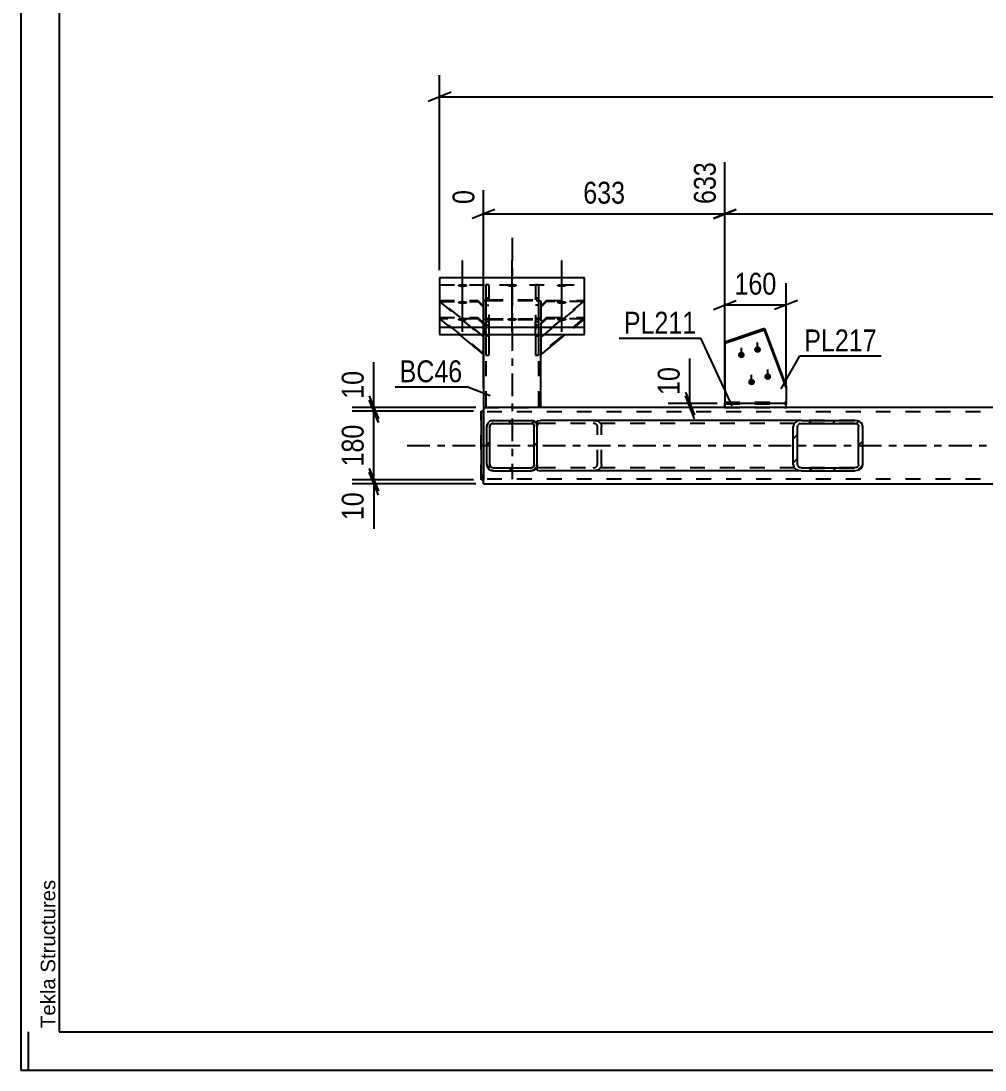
# Model space of a CAD drawing. Header units: millimetres. Extents: x 0 to 841, y 0 to 594.
# Drawn here: x 0 to 126.4, y 0 to 137.5 of the extents above; entities that cross this region are included whole.
import ezdxf

# ---------------------------------------------------------------- set-up
doc = ezdxf.new("R2010")
doc.units = ezdxf.units.MM
doc.linetypes.add('DXK_LINE_DOT2', pattern=[3.9198, 1.9599, -1.9599])
doc.linetypes.add('DXK_LINE_DOT3', pattern=[5.9187, 2.979, -0.9799, 0.9799, -0.9799])
doc.styles.add('Arial', font='ARIAL.TTF', dxfattribs={"height": 0.2})
doc.styles.add('Arial Narrow', font='ARIALN.TTF', dxfattribs={"height": 0.2})

# ---------------------------------------------------------------- blocks, each defined once
blk = doc.blocks.new('Unknown-318891736-1129')
at = {"color": 5, "linetype": 'Continuous'}
for p, q in [((0, 594), (0, 0)), ((5, 589), (5, 5)), ((1, 0), (1, 5)), ((5, 5), (836, 5)), ((0, 0), (841, 0))]:
    blk.add_line(p, q, dxfattribs=at)
at = {"color": 174, "linetype": 'Continuous', "style": 'Arial'}
blk.add_text('Tekla Structures', height=1.9102, rotation=90, dxfattribs=at).set_placement((4.5, 5.5))
blk = doc.blocks.new('Part-318891736-3611 - 3587')
at = {"color": 2, "linetype": 'Continuous'}
for p, q in [((97.46, 97.18), (92.28, 95.41)), ((97.46, 96.97), (92.28, 95.21)), ((97.46, 96.97), (97.46, 97.18)), ((97.46, 97.18), (100.3, 89.65)), ((100.3, 89.44), (97.46, 96.97)), ((92.28, 95.41), (92.28, 87.35)), ((100.3, 89.65), (100.3, 87.35))]:
    blk.add_line(p, q, dxfattribs=at)
at = {"color": 7, "linetype": 'DXK_LINE_DOT2'}
for p, q in [((92.28, 87.53), (100.3, 87.53)), ((92.28, 87.35), (92.28, 87.33)), ((92.28, 87.33), (92.28, 87.35)), ((92.28, 87.33), (100.3, 87.33)), ((100.3, 87.33), (100.3, 87.35)), ((100.3, 87.35), (100.3, 87.33))]:
    blk.add_line(p, q, dxfattribs=at)
blk = doc.blocks.new('Part-318891736-3667 - 3587')
at = {"color": 2, "linetype": 'Continuous'}
for p, q in [((60.64, 86.85), (60.64, 85.65)), ((227.69, 86.85), (60.64, 86.85)), ((60.64, 85.65), (60.64, 78.05)), ((60.64, 77.59), (60.64, 78.05)), ((60.64, 76.85), (60.64, 77.59)), ((60.64, 76.85), (227.69, 76.85))]:
    blk.add_line(p, q, dxfattribs=at)
at = {"color": 7, "linetype": 'DXK_LINE_DOT2'}
for p, q in [((60.64, 86.85), (60.64, 85.65)), ((227.69, 86.25), (60.64, 86.25)), ((60.64, 76.94), (60.64, 78.05)), ((60.64, 77.45), (60.64, 77.5)), ((227.69, 77.45), (60.64, 77.45))]:
    blk.add_line(p, q, dxfattribs=at)
at = {"color": 7, "linetype": 'DXK_LINE_DOT3'}
blk.add_line((50.64, 81.85), (227.69, 81.85), dxfattribs=at)
blk = doc.blocks.new('Part-318891736-3662 - 3587')
at = {"color": 7, "linetype": 'DXK_LINE_DOT3'}
blk.add_line((64.39, 109.06), (64.39, 77.45), dxfattribs=at)
at = {"color": 7, "linetype": 'DXK_LINE_DOT2'}
for p, q in [((60.69, 100.82), (60.64, 100.74)), ((60.64, 100.74), (60.64, 93.79)), ((60.82, 100.89), (60.69, 100.82)), ((61.01, 100.93), (60.82, 100.89)), ((60.94, 100.74), (60.97, 100.78)), ((60.94, 100.74), (60.94, 86.85)), ((60.97, 100.78), (61.03, 100.81)), ((61.24, 100.95), (61.01, 100.93)), ((61.03, 100.81), (61.13, 100.84)), ((61.13, 100.84), (61.24, 100.84)), ((61.24, 100.95), (67.54, 100.95)), ((61.24, 100.84), (67.54, 100.84)), ((67.77, 100.93), (67.54, 100.95)), ((67.54, 100.84), (67.66, 100.84)), ((67.66, 100.84), (67.75, 100.81)), ((67.75, 100.81), (67.82, 100.78)), ((67.97, 100.89), (67.77, 100.93)), ((67.82, 100.78), (67.84, 100.74)), ((67.84, 100.74), (67.84, 86.85)), ((68.1, 100.82), (67.97, 100.89)), ((68.14, 100.74), (68.1, 100.82)), ((68.14, 100.74), (68.14, 93.79)), ((60.64, 98.59), (60.69, 98.51)), ((60.69, 98.51), (60.82, 98.44)), ((60.82, 98.44), (61.01, 98.4)), ((60.97, 98.55), (60.94, 98.59)), ((61.03, 98.51), (60.97, 98.55)), ((61.01, 98.4), (61.24, 98.38)), ((61.13, 98.49), (61.03, 98.51)), ((61.24, 98.48), (61.13, 98.49)), ((61.24, 98.48), (67.54, 98.48)), ((61.24, 98.38), (67.54, 98.38)), ((67.66, 98.49), (67.54, 98.48)), ((67.54, 98.38), (67.77, 98.4)), ((67.75, 98.51), (67.66, 98.49)), ((67.82, 98.55), (67.75, 98.51)), ((67.77, 98.4), (67.97, 98.44)), ((67.84, 98.59), (67.82, 98.55)), ((67.97, 98.44), (68.1, 98.51)), ((68.1, 98.51), (68.14, 98.59)), ((60.64, 86.85), (68.14, 86.85))]:
    blk.add_line(p, q, dxfattribs=at)
at = {"color": 2, "linetype": 'Continuous'}
for p, q in [((60.64, 93.79), (60.64, 86.85)), ((68.14, 86.85), (68.14, 93.79))]:
    blk.add_line(p, q, dxfattribs=at)
blk = doc.blocks.new('Bolt-318891736-3604 - 3587')
at = {"linetype": 'Continuous'}
for points in [[(94.45, 94.14), (94.54, 94.14), (94.63, 94.11), (94.71, 94.06), (94.78, 94.01), (94.83, 93.93), (94.87, 93.85), (94.89, 93.77), (94.89, 93.68), (94.87, 93.59), (94.83, 93.51), (94.78, 93.44), (94.71, 93.38), (94.63, 93.34), (94.54, 93.31), (94.45, 93.3), (94.35, 93.31), (94.26, 93.34), (94.18, 93.38), (94.11, 93.44), (94.06, 93.51), (94.02, 93.59), (94, 93.68), (94, 93.77), (94.02, 93.85), (94.06, 93.93), (94.11, 94.01), (94.18, 94.06), (94.26, 94.11), (94.35, 94.14)], [(96.57, 94.85), (96.66, 94.84), (96.75, 94.82), (96.83, 94.77), (96.9, 94.71), (96.96, 94.64), (96.99, 94.56), (97.01, 94.47), (97.01, 94.38), (96.99, 94.3), (96.96, 94.22), (96.9, 94.15), (96.83, 94.09), (96.75, 94.04), (96.66, 94.02), (96.57, 94.01), (96.47, 94.02), (96.38, 94.04), (96.3, 94.09), (96.23, 94.15), (96.18, 94.22), (96.14, 94.3), (96.12, 94.38), (96.12, 94.47), (96.14, 94.56), (96.18, 94.64), (96.23, 94.71), (96.3, 94.77), (96.38, 94.82), (96.47, 94.84)], [(97.9, 91.31), (98, 91.3), (98.09, 91.27), (98.17, 91.23), (98.24, 91.17), (98.29, 91.1), (98.33, 91.02), (98.35, 90.93), (98.35, 90.84), (98.33, 90.76), (98.29, 90.68), (98.24, 90.6), (98.17, 90.54), (98.09, 90.5), (98, 90.47), (97.9, 90.46), (97.81, 90.47), (97.72, 90.5), (97.64, 90.54), (97.57, 90.6), (97.51, 90.68), (97.48, 90.76), (97.46, 90.84), (97.46, 90.93), (97.48, 91.02), (97.51, 91.1), (97.57, 91.17), (97.64, 91.23), (97.72, 91.27), (97.81, 91.3)], [(95.78, 90.6), (95.88, 90.59), (95.97, 90.57), (96.05, 90.52), (96.12, 90.46), (96.17, 90.39), (96.21, 90.31), (96.23, 90.22), (96.23, 90.14), (96.21, 90.05), (96.17, 89.97), (96.12, 89.9), (96.05, 89.84), (95.97, 89.79), (95.88, 89.77), (95.78, 89.76), (95.69, 89.77), (95.6, 89.79), (95.52, 89.84), (95.45, 89.9), (95.39, 89.97), (95.35, 90.05), (95.34, 90.14), (95.34, 90.22), (95.35, 90.31), (95.39, 90.39), (95.45, 90.46), (95.52, 90.52), (95.6, 90.57), (95.69, 90.59)]]:
    blk.add_hatch(color=1, dxfattribs=at).paths.add_polyline_path(points)
at = {"color": 1, "linetype": 'Continuous'}
for p, q in [((96.57, 94.09), (96.57, 95.37)), ((94.45, 93.38), (94.45, 94.66)), ((95.78, 89.84), (95.78, 91.12)), ((97.9, 90.54), (97.9, 91.83))]:
    blk.add_line(p, q, dxfattribs=at)
blk = doc.blocks.new('Bolt-318891736-3605 - 3587')
at = {"linetype": 'Continuous'}
for points in [[(57.89, 102.6), (57.76, 102.61), (57.63, 102.62), (57.51, 102.65), (57.41, 102.68), (57.33, 102.72), (57.27, 102.76), (57.25, 102.8), (57.25, 102.85), (57.27, 102.89), (57.33, 102.94), (57.41, 102.98), (57.51, 103.01), (57.63, 103.03), (57.76, 103.04), (57.89, 103.05), (58.03, 103.04), (58.16, 103.03), (58.27, 103.01), (58.38, 102.98), (58.46, 102.94), (58.51, 102.89), (58.54, 102.85), (58.54, 102.8), (58.51, 102.76), (58.46, 102.72), (58.38, 102.68), (58.27, 102.65), (58.16, 102.62), (58.03, 102.61)], [(64.39, 102.6), (64.26, 102.61), (64.13, 102.62), (64.01, 102.65), (63.91, 102.68), (63.83, 102.72), (63.77, 102.76), (63.75, 102.8), (63.75, 102.85), (63.77, 102.89), (63.83, 102.94), (63.91, 102.98), (64.01, 103.01), (64.13, 103.03), (64.26, 103.04), (64.39, 103.05), (64.53, 103.04), (64.66, 103.03), (64.77, 103.01), (64.88, 102.98), (64.96, 102.94), (65.01, 102.89), (65.04, 102.85), (65.04, 102.8), (65.01, 102.76), (64.96, 102.72), (64.88, 102.68), (64.77, 102.65), (64.66, 102.62), (64.53, 102.61)], [(70.89, 102.6), (70.76, 102.61), (70.63, 102.62), (70.51, 102.65), (70.41, 102.68), (70.33, 102.72), (70.27, 102.76), (70.25, 102.8), (70.25, 102.85), (70.27, 102.89), (70.33, 102.94), (70.41, 102.98), (70.51, 103.01), (70.63, 103.03), (70.76, 103.04), (70.89, 103.05), (71.03, 103.04), (71.16, 103.03), (71.27, 103.01), (71.38, 102.98), (71.46, 102.94), (71.51, 102.89), (71.54, 102.85), (71.54, 102.8), (71.51, 102.76), (71.46, 102.72), (71.38, 102.68), (71.27, 102.65), (71.16, 102.62), (71.03, 102.61)], [(57.89, 100.38), (57.76, 100.39), (57.63, 100.4), (57.51, 100.42), (57.41, 100.45), (57.33, 100.49), (57.27, 100.53), (57.25, 100.58), (57.25, 100.63), (57.27, 100.67), (57.33, 100.71), (57.41, 100.75), (57.51, 100.78), (57.63, 100.81), (57.76, 100.82), (57.89, 100.83), (58.03, 100.82), (58.16, 100.81), (58.27, 100.78), (58.38, 100.75), (58.46, 100.71), (58.51, 100.67), (58.54, 100.63), (58.54, 100.58), (58.51, 100.53), (58.46, 100.49), (58.38, 100.45), (58.27, 100.42), (58.16, 100.4), (58.03, 100.39)], [(70.89, 100.38), (70.76, 100.39), (70.63, 100.4), (70.51, 100.42), (70.41, 100.45), (70.33, 100.49), (70.27, 100.53), (70.25, 100.58), (70.25, 100.63), (70.27, 100.67), (70.33, 100.71), (70.41, 100.75), (70.51, 100.78), (70.63, 100.81), (70.76, 100.82), (70.89, 100.83), (71.03, 100.82), (71.16, 100.81), (71.27, 100.78), (71.38, 100.75), (71.46, 100.71), (71.51, 100.67), (71.54, 100.63), (71.54, 100.58), (71.51, 100.53), (71.46, 100.49), (71.38, 100.45), (71.27, 100.42), (71.16, 100.4), (71.03, 100.39)], [(57.89, 98.16), (57.76, 98.16), (57.63, 98.18), (57.51, 98.2), (57.41, 98.23), (57.33, 98.27), (57.27, 98.31), (57.25, 98.36), (57.25, 98.4), (57.27, 98.45), (57.33, 98.49), (57.41, 98.53), (57.51, 98.56), (57.63, 98.58), (57.76, 98.6), (57.89, 98.6), (58.03, 98.6), (58.16, 98.58), (58.27, 98.56), (58.38, 98.53), (58.46, 98.49), (58.51, 98.45), (58.54, 98.4), (58.54, 98.36), (58.51, 98.31), (58.46, 98.27), (58.38, 98.23), (58.27, 98.2), (58.16, 98.18), (58.03, 98.16)], [(64.39, 98.16), (64.26, 98.16), (64.13, 98.18), (64.01, 98.2), (63.91, 98.23), (63.83, 98.27), (63.77, 98.31), (63.75, 98.36), (63.75, 98.4), (63.77, 98.45), (63.83, 98.49), (63.91, 98.53), (64.01, 98.56), (64.13, 98.58), (64.26, 98.6), (64.39, 98.6), (64.53, 98.6), (64.66, 98.58), (64.77, 98.56), (64.88, 98.53), (64.96, 98.49), (65.01, 98.45), (65.04, 98.4), (65.04, 98.36), (65.01, 98.31), (64.96, 98.27), (64.88, 98.23), (64.77, 98.2), (64.66, 98.18), (64.53, 98.16)], [(70.89, 98.16), (70.76, 98.16), (70.63, 98.18), (70.51, 98.2), (70.41, 98.23), (70.33, 98.27), (70.27, 98.31), (70.25, 98.36), (70.25, 98.4), (70.27, 98.45), (70.33, 98.49), (70.41, 98.53), (70.51, 98.56), (70.63, 98.58), (70.76, 98.6), (70.89, 98.6), (71.03, 98.6), (71.16, 98.58), (71.27, 98.56), (71.38, 98.53), (71.46, 98.49), (71.51, 98.45), (71.54, 98.4), (71.54, 98.36), (71.51, 98.31), (71.46, 98.27), (71.38, 98.23), (71.27, 98.2), (71.16, 98.18), (71.03, 98.16)]]:
    blk.add_hatch(color=1, dxfattribs=at).paths.add_polyline_path(points)
at = {"color": 1, "linetype": 'Continuous'}
for p, q in [((57.89, 101.18), (57.89, 106.12)), ((64.39, 101.18), (64.39, 106.12)), ((70.89, 101.18), (70.89, 106.12)), ((57.89, 98.96), (57.89, 103.89)), ((70.89, 98.96), (70.89, 103.89)), ((57.89, 96.74), (57.89, 101.67)), ((64.39, 96.74), (64.39, 101.67)), ((70.89, 96.74), (70.89, 101.67))]:
    blk.add_line(p, q, dxfattribs=at)
blk = doc.blocks.new('Part-318891736-3614 - 3587')
at = {"color": 2, "linetype": 'Continuous'}
for p, q in [((60.34, 86.35), (60.64, 86.35)), ((60.34, 86.35), (60.34, 77.35)), ((60.64, 77.35), (60.34, 77.35))]:
    blk.add_line(p, q, dxfattribs=at)
at = {"color": 7, "linetype": 'DXK_LINE_DOT2'}
for p, q in [((60.34, 77.35), (60.34, 86.35)), ((60.64, 86.35), (60.64, 77.35))]:
    blk.add_line(p, q, dxfattribs=at)
blk = doc.blocks.new('Part-318891736-3619 - 3587')
at = {"color": 2, "linetype": 'Continuous'}
for p, q in [((92.28, 86.85), (92.28, 87.35)), ((100.3, 87.35), (92.28, 87.35)), ((100.3, 86.85), (100.3, 87.35))]:
    blk.add_line(p, q, dxfattribs=at)
at = {"color": 7, "linetype": 'DXK_LINE_DOT2'}
for p, q in [((92.28, 87.35), (92.28, 86.85)), ((92.28, 86.85), (100.3, 86.85)), ((100.3, 86.85), (100.3, 87.35))]:
    blk.add_line(p, q, dxfattribs=at)
blk = doc.blocks.new('Part-318891736-3622 - 3587')
at = {"color": 2, "linetype": 'Continuous'}
for p, q in [((73.89, 103.85), (54.89, 103.85)), ((54.89, 103.85), (54.89, 96.41)), ((73.89, 96.41), (73.89, 103.85)), ((54.89, 97.35), (73.89, 97.35)), ((54.89, 96.41), (73.89, 96.41))]:
    blk.add_line(p, q, dxfattribs=at)
at = {"color": 7, "linetype": 'DXK_LINE_DOT2'}
blk.add_line((54.89, 102.91), (73.89, 102.91), dxfattribs=at)
blk = doc.blocks.new('Part-318891736-3707 - 3587')
at = {"color": 7, "linetype": 'DXK_LINE_DOT2'}
for p, q in [((60.64, 96.15), (54.89, 100.84)), ((54.89, 100.84), (59.89, 100.84)), ((54.89, 100.84), (54.89, 100.71)), ((54.89, 100.71), (60.64, 96.01)), ((54.89, 100.71), (59.89, 100.71)), ((59.89, 100.84), (60.64, 100.14)), ((59.89, 100.84), (59.89, 100.71)), ((59.89, 100.71), (60.64, 100)), ((60.64, 100.14), (60.64, 96.01))]:
    blk.add_line(p, q, dxfattribs=at)
blk = doc.blocks.new('Part-318891736-3677 - 3587')
at = {"linetype": 'Continuous'}
h = blk.add_hatch(dxfattribs=at)
h.set_pattern_fill('', scale=0.7, style=0, pattern_type=0)
h.set_pattern_definition([(45, (109.695, 78.6117), (-1.57154, 1.57154), [])])
h.paths.add_polyline_path([(109.27, 78.55), (109.69, 78.61), (110.05, 78.79), (110.29, 79.04), (110.38, 79.35), (110.38, 84.35), (110.29, 84.66), (110.05, 84.92), (109.69, 85.09), (109.27, 85.15), (102.35, 85.15), (101.93, 85.09), (101.57, 84.92), (101.33, 84.66), (101.25, 84.35), (101.25, 79.35), (101.33, 79.04), (101.57, 78.79), (101.93, 78.61), (102.35, 78.55)])
h.paths.add_polyline_path([(102.14, 78.98), (101.96, 79.07), (101.84, 79.2), (101.8, 79.35), (101.8, 84.35), (101.84, 84.5), (101.96, 84.63), (102.14, 84.72), (102.35, 84.75), (109.27, 84.75), (109.48, 84.72), (109.66, 84.63), (109.78, 84.5), (109.82, 84.35), (109.82, 79.35), (109.78, 79.2), (109.66, 79.07), (109.48, 78.98), (109.27, 78.95), (102.35, 78.95)])
at = {"color": 2, "linetype": 'Continuous'}
for p, q in [((67.68, 85.09), (68.1, 85.15)), ((67.69, 84.61), (67.68, 85.09)), ((67.69, 84.92), (67.68, 85.09)), ((67.69, 84.92), (67.69, 84.35)), ((102.35, 85.15), (68.1, 85.15)), ((101.33, 84.66), (101.25, 84.35)), ((101.25, 79.35), (101.25, 84.35)), ((101.8, 84.35), (101.84, 84.5)), ((101.8, 79.35), (101.8, 84.35)), ((102.35, 85.15), (101.93, 85.09)), ((102.14, 84.72), (102.35, 84.75)), ((102.35, 85.15), (109.27, 85.15)), ((102.35, 84.75), (109.27, 84.75)), ((109.69, 85.09), (109.27, 85.15)), ((109.27, 84.75), (109.48, 84.72)), ((109.78, 84.5), (109.82, 84.35)), ((109.82, 79.35), (109.82, 84.35)), ((110.38, 84.35), (110.29, 84.66)), ((110.38, 79.35), (110.38, 84.35)), ((67.68, 78.61), (67.69, 79.09)), ((67.68, 78.61), (67.69, 78.79)), ((67.68, 78.61), (68.1, 78.55)), ((67.69, 79.04), (67.69, 79.35)), ((67.69, 78.79), (67.69, 79.04)), ((102.35, 78.55), (68.1, 78.55)), ((101.25, 79.35), (101.33, 79.04)), ((101.84, 79.2), (101.8, 79.35)), ((101.93, 78.61), (102.35, 78.55)), ((102.35, 78.95), (102.14, 78.98)), ((102.35, 78.95), (109.27, 78.95)), ((102.35, 78.55), (109.27, 78.55)), ((109.48, 78.98), (109.27, 78.95)), ((109.27, 78.55), (109.69, 78.61)), ((109.82, 79.35), (109.78, 79.2)), ((110.29, 79.04), (110.38, 79.35))]:
    blk.add_line(p, q, dxfattribs=at)
at = {"color": 7, "linetype": 'DXK_LINE_DOT2'}
for p, q in [((67.71, 84.63), (67.69, 84.61)), ((67.69, 79.35), (67.69, 84.35)), ((67.89, 84.72), (67.71, 84.63)), ((68.1, 84.75), (67.89, 84.72)), ((109.27, 84.75), (68.1, 84.75)), ((75.02, 85.15), (75.45, 85.09)), ((75.23, 84.72), (75.02, 84.75)), ((75.58, 84.35), (75.53, 84.5)), ((75.58, 79.35), (75.58, 84.35)), ((76.05, 84.66), (76.13, 84.35)), ((76.13, 79.35), (76.13, 84.35)), ((109.27, 85.15), (102.35, 85.15)), ((67.69, 79.09), (67.71, 79.07)), ((67.71, 79.07), (67.89, 78.98)), ((67.89, 78.98), (68.1, 78.95)), ((109.27, 78.95), (68.1, 78.95)), ((75.02, 78.95), (75.23, 78.98)), ((75.45, 78.61), (75.02, 78.55)), ((75.53, 79.2), (75.58, 79.35)), ((76.13, 79.35), (76.05, 79.04)), ((109.27, 78.55), (102.35, 78.55))]:
    blk.add_line(p, q, dxfattribs=at)
for centre, radius, start, end in [((75.11, 84.23), 0.505, 32.6712, 75.6111), ((75.2, 84.11), 1.01, 32.6712, 75.6111), ((75.11, 79.47), 0.505, 284.3889, 327.3288), ((75.2, 79.59), 1.01, 284.3889, 327.3288)]:
    blk.add_arc(centre, radius, start, end, dxfattribs=at)
at = {"color": 2, "linetype": 'Continuous'}
for centre, radius, start, end in [((102.18, 84.11), 1.01, 104.3889, 147.3288), ((102.27, 84.23), 0.505, 104.3889, 147.3288), ((109.36, 84.23), 0.505, 32.6712, 75.6111), ((109.44, 84.11), 1.01, 32.6712, 75.6111), ((102.18, 79.59), 1.01, 212.6712, 255.6111), ((102.27, 79.47), 0.505, 212.6712, 255.6111), ((109.36, 79.47), 0.505, 284.3889, 327.3288), ((109.44, 79.59), 1.01, 284.3889, 327.3288)]:
    blk.add_arc(centre, radius, start, end, dxfattribs=at)
blk = doc.blocks.new('Part-318891736-3680 - 3587')
at = {"linetype": 'Continuous'}
h = blk.add_hatch(dxfattribs=at)
h.set_pattern_fill('', scale=0.7, style=0, pattern_type=0)
h.set_pattern_definition([(45, (67.199, 78.6117), (-1.57154, 1.57154), [])])
h.paths.add_polyline_path([(66.89, 78.55), (67.2, 78.61), (67.46, 78.79), (67.63, 79.04), (67.69, 79.35), (67.69, 84.35), (67.63, 84.66), (67.46, 84.92), (67.2, 85.09), (66.89, 85.15), (61.89, 85.15), (61.59, 85.09), (61.33, 84.92), (61.15, 84.66), (61.09, 84.35), (61.09, 79.35), (61.15, 79.04), (61.33, 78.79), (61.59, 78.61), (61.89, 78.55)])
h.paths.add_polyline_path([(61.74, 78.98), (61.61, 79.07), (61.52, 79.2), (61.49, 79.35), (61.49, 84.35), (61.52, 84.5), (61.61, 84.63), (61.74, 84.72), (61.89, 84.75), (66.89, 84.75), (67.05, 84.72), (67.18, 84.63), (67.26, 84.5), (67.29, 84.35), (67.29, 79.35), (67.26, 79.2), (67.18, 79.07), (67.05, 78.98), (66.89, 78.95), (61.89, 78.95)])
at = {"color": 7, "linetype": 'DXK_LINE_DOT2'}
for p, q in [((61.09, 84.35), (61.15, 84.66)), ((61.09, 79.35), (61.09, 84.35)), ((61.52, 84.5), (61.49, 84.35)), ((61.49, 79.35), (61.49, 84.35)), ((61.59, 85.09), (61.89, 85.15)), ((61.89, 84.75), (61.74, 84.72)), ((61.89, 85.15), (66.89, 85.15)), ((61.89, 84.75), (66.89, 84.75)), ((66.89, 85.15), (67.2, 85.09)), ((67.05, 84.72), (66.89, 84.75)), ((67.29, 84.35), (67.26, 84.5)), ((67.29, 79.35), (67.29, 84.35)), ((67.63, 84.66), (67.69, 84.35)), ((67.69, 79.35), (67.69, 84.35)), ((61.15, 79.04), (61.09, 79.35)), ((61.49, 79.35), (61.52, 79.2)), ((61.89, 78.55), (61.59, 78.61)), ((61.74, 78.98), (61.89, 78.95)), ((61.89, 78.95), (66.89, 78.95)), ((61.89, 78.55), (66.89, 78.55)), ((66.89, 78.95), (67.05, 78.98)), ((67.2, 78.61), (66.89, 78.55)), ((67.26, 79.2), (67.29, 79.35)), ((67.69, 79.35), (67.63, 79.04))]:
    blk.add_line(p, q, dxfattribs=at)
at = {"color": 2, "linetype": 'Continuous'}
for p, q in [((61.15, 84.66), (61.09, 84.35)), ((61.09, 79.35), (61.09, 84.35)), ((61.49, 84.35), (61.52, 84.5)), ((61.49, 79.35), (61.49, 84.35)), ((61.89, 85.15), (61.59, 85.09)), ((61.74, 84.72), (61.89, 84.75)), ((61.89, 85.15), (66.89, 85.15)), ((61.89, 84.75), (66.89, 84.75)), ((67.2, 85.09), (66.89, 85.15)), ((66.89, 84.75), (67.05, 84.72)), ((67.26, 84.5), (67.29, 84.35)), ((67.29, 79.35), (67.29, 84.35)), ((67.69, 84.35), (67.63, 84.66)), ((67.69, 79.35), (67.69, 84.35)), ((61.09, 79.35), (61.15, 79.04)), ((61.52, 79.2), (61.49, 79.35)), ((61.59, 78.61), (61.89, 78.55)), ((61.89, 78.95), (61.74, 78.98)), ((61.89, 78.95), (66.89, 78.95)), ((61.89, 78.55), (66.89, 78.55)), ((67.05, 78.98), (66.89, 78.95)), ((66.89, 78.55), (67.2, 78.61)), ((67.29, 79.35), (67.26, 79.2)), ((67.63, 79.04), (67.69, 79.35))]:
    blk.add_line(p, q, dxfattribs=at)
at = {"color": 7, "linetype": 'DXK_LINE_DOT2'}
for centre, radius, start, end in [((61.89, 84.35), 0.8, 112.5, 157.5), ((61.89, 84.35), 0.4, 112.5, 157.5), ((66.89, 84.35), 0.4, 22.5, 67.5), ((66.89, 84.35), 0.8, 22.5, 67.5), ((61.89, 79.35), 0.8, 202.5, 247.5), ((61.89, 79.35), 0.4, 202.5, 247.5), ((66.89, 79.35), 0.4, 292.5, 337.5), ((66.89, 79.35), 0.8, 292.5, 337.5)]:
    blk.add_arc(centre, radius, start, end, dxfattribs=at)
at = {"color": 2, "linetype": 'Continuous'}
for centre, radius, start, end in [((61.89, 84.35), 0.8, 112.5, 157.5), ((61.89, 84.35), 0.4, 112.5, 157.5), ((66.89, 84.35), 0.4, 22.5, 67.5), ((66.89, 84.35), 0.8, 22.5, 67.5), ((61.89, 79.35), 0.8, 202.5, 247.5), ((61.89, 79.35), 0.4, 202.5, 247.5), ((66.89, 79.35), 0.4, 292.5, 337.5), ((66.89, 79.35), 0.8, 292.5, 337.5)]:
    blk.add_arc(centre, radius, start, end, dxfattribs=at)
blk = doc.blocks.new('Part-318891736-3685 - 3587')
at = {"color": 7, "linetype": 'DXK_LINE_DOT2'}
for p, q in [((68.89, 98.62), (68.14, 97.92)), ((73.89, 98.62), (68.14, 93.92)), ((68.14, 97.78), (68.89, 98.48)), ((68.14, 97.92), (68.14, 96.41)), ((68.89, 98.48), (68.89, 98.62)), ((68.89, 98.62), (73.89, 98.62)), ((73.89, 98.48), (68.89, 98.48)), ((73.89, 98.48), (71.36, 96.41)), ((73.89, 98.48), (73.89, 98.62))]:
    blk.add_line(p, q, dxfattribs=at)
at = {"color": 2, "linetype": 'Continuous'}
for p in [(68.14, 96.41), (71.36, 96.41)]:
    blk.add_line(p, (68.14, 93.79), dxfattribs=at)
blk = doc.blocks.new('Part-318891736-3696 - 3587')
at = {"color": 7, "linetype": 'DXK_LINE_DOT2'}
for p, q in [((67.44, 102.91), (67.44, 96.25)), ((67.84, 102.91), (67.44, 102.91)), ((67.84, 102.91), (67.84, 96.25)), ((67.44, 101.2), (67.84, 101.2)), ((67.84, 100.24), (67.44, 100.24)), ((67.44, 96.25), (67.84, 96.25))]:
    blk.add_line(p, q, dxfattribs=at)
blk = doc.blocks.new('Part-318891736-3699 - 3587')
at = {"color": 7, "linetype": 'DXK_LINE_DOT2'}
for p, q in [((60.94, 102.91), (60.94, 96.25)), ((61.34, 102.91), (60.94, 102.91)), ((61.34, 102.91), (61.34, 96.25)), ((60.94, 101.2), (61.34, 101.2)), ((60.94, 100.24), (61.34, 100.24)), ((60.94, 96.25), (61.34, 96.25))]:
    blk.add_line(p, q, dxfattribs=at)
blk = doc.blocks.new('Part-318891736-3702 - 3587')
at = {"color": 7, "linetype": 'DXK_LINE_DOT2'}
for p, q in [((67.44, 96.41), (67.44, 98.12)), ((67.44, 98.12), (67.84, 98.12)), ((67.44, 97.68), (67.84, 97.68)), ((67.84, 98.12), (67.84, 96.41))]:
    blk.add_line(p, q, dxfattribs=at)
at = {"color": 2, "linetype": 'Continuous'}
for p, q in [((67.44, 96.41), (67.84, 96.41)), ((67.44, 96.41), (67.44, 93.68)), ((67.84, 96.41), (67.84, 93.68)), ((67.44, 93.68), (67.84, 93.68))]:
    blk.add_line(p, q, dxfattribs=at)
blk = doc.blocks.new('Part-318891736-3705 - 3587')
at = {"color": 7, "linetype": 'DXK_LINE_DOT2'}
for p, q in [((60.94, 96.41), (60.94, 98.12)), ((60.94, 98.12), (61.34, 98.12)), ((60.94, 97.68), (61.34, 97.68)), ((61.34, 98.12), (61.34, 96.41))]:
    blk.add_line(p, q, dxfattribs=at)
at = {"color": 2, "linetype": 'Continuous'}
for p, q in [((60.94, 96.41), (61.34, 96.41)), ((60.94, 96.41), (60.94, 93.68)), ((61.34, 96.41), (61.34, 93.68)), ((60.94, 93.68), (61.34, 93.68))]:
    blk.add_line(p, q, dxfattribs=at)
blk = doc.blocks.new('Part-318891736-3706 - 3587')
at = {"color": 7, "linetype": 'DXK_LINE_DOT2'}
for p, q in [((60.64, 93.92), (54.89, 98.62)), ((54.89, 98.62), (59.89, 98.62)), ((54.89, 98.62), (54.89, 98.48)), ((54.89, 98.48), (57.43, 96.41)), ((59.89, 98.48), (54.89, 98.48)), ((59.89, 98.62), (60.64, 97.92)), ((59.89, 98.62), (59.89, 98.48)), ((59.89, 98.48), (60.64, 97.78)), ((60.64, 97.92), (60.64, 96.41))]:
    blk.add_line(p, q, dxfattribs=at)
at = {"color": 2, "linetype": 'Continuous'}
for p in [(57.43, 96.41), (60.64, 96.41)]:
    blk.add_line(p, (60.64, 93.79), dxfattribs=at)
blk = doc.blocks.new('Part-318891736-3708 - 3587')
at = {"color": 7, "linetype": 'DXK_LINE_DOT2'}
for p, q in [((68.89, 100.84), (68.14, 100.14)), ((73.89, 100.84), (68.14, 96.15)), ((68.14, 100), (68.89, 100.71)), ((68.14, 96.01), (73.89, 100.71)), ((68.89, 100.71), (68.89, 100.84)), ((68.89, 100.84), (73.89, 100.84)), ((73.89, 100.71), (68.89, 100.71)), ((73.89, 100.71), (73.89, 100.84)), ((68.14, 100.14), (68.14, 96.01))]:
    blk.add_line(p, q, dxfattribs=at)
blk = doc.blocks.new('StraightDimension-318891736-9650 - 3587')
at = {"color": 7, "linetype": 'Continuous'}
for p, q in [((92.28, 95.15), (92.28, 103.13)), ((100.3, 89.49), (100.3, 103.13)), ((90.78, 99.68), (93.78, 100.88)), ((101.8, 100.88), (98.8, 99.68)), ((92.28, 100.28), (100.3, 100.28))]:
    blk.add_line(p, q, dxfattribs=at)
at = {"color": 0}
blk.add_wipeout([(99.64, 101.03), (99.64, 105.23), (92.95, 105.23), (92.95, 101.03)], dxfattribs=at)
at = {"color": 3, "style": 'Arial Narrow'}
blk.add_text('160', height=2.863, dxfattribs=at).set_placement((93.55, 101.63))
blk = doc.blocks.new('StraightDimension-318891736-3768 - 3587')
at = {"color": 7, "linetype": 'Continuous'}
for p, q in [((92.28, 89.49), (92.28, 119)), ((60.64, 89.49), (60.64, 115.34)), ((62.14, 112.81), (59.14, 111.61)), ((90.78, 111.61), (93.78, 112.81)), ((60.64, 112.21), (92.28, 112.21))]:
    blk.add_line(p, q, dxfattribs=at)
at = {"color": 0}
blk.add_wipeout([(79.8, 112.96), (79.8, 117.16), (73.12, 117.16), (73.12, 112.96)], dxfattribs=at)
at = {"color": 3, "style": 'Arial Narrow'}
blk.add_text('633', height=2.863, dxfattribs=at).set_placement((73.72, 113.56))
at = {"color": 0, "linetype": 'Continuous'}
for points in [[(91.68, 119.6), (87.48, 119.6), (87.48, 112.91), (91.68, 112.91)], [(60.04, 115.94), (55.84, 115.94), (55.84, 112.91), (60.04, 112.91)]]:
    blk.add_wipeout(points, dxfattribs=at)
at = {"color": 3, "linetype": 'Continuous', "style": 'Arial Narrow'}
for s, height, p in [('633', 2.863, (91.08, 113.51)), ('0', 2.86, (59.44, 113.51))]:
    blk.add_text(s, height=height, rotation=90.0002, dxfattribs=at).set_placement(p)
blk = doc.blocks.new('StraightDimension-318891736-9678 - 3587')
at = {"color": 7, "linetype": 'Continuous'}
for p, q in [((45.67, 87.85), (46.87, 84.85)), ((59.34, 86.35), (43.42, 86.35)), ((46.27, 77.35), (46.27, 86.35)), ((46.87, 75.85), (45.67, 78.85)), ((59.34, 77.35), (43.42, 77.35))]:
    blk.add_line(p, q, dxfattribs=at)
at = {"color": 0}
blk.add_wipeout([(45.52, 85.19), (41.32, 85.19), (41.32, 78.51), (45.52, 78.51)], dxfattribs=at)
at = {"color": 3, "style": 'Arial Narrow'}
blk.add_text('180', height=2.863, rotation=90.0002, dxfattribs=at).set_placement((44.92, 79.11))
blk = doc.blocks.new('StraightDimension-318891736-9677 - 3587')
at = {"color": 7, "linetype": 'Continuous'}
for p, q in [((46.27, 86.85), (46.27, 92.76)), ((46.27, 86.85), (46.27, 92.76)), ((45.67, 88.35), (46.87, 85.35)), ((59.64, 86.85), (43.42, 86.85)), ((46.87, 84.85), (45.67, 87.85)), ((46.27, 86.35), (46.27, 86.85)), ((59.34, 86.35), (43.42, 86.35))]:
    blk.add_line(p, q, dxfattribs=at)
at = {"color": 0}
blk.add_wipeout([(45.52, 92.23), (41.32, 92.23), (41.32, 87.38), (45.52, 87.38)], dxfattribs=at)
at = {"color": 3, "style": 'Arial Narrow'}
blk.add_text('10', height=2.863, rotation=90.0002, dxfattribs=at).set_placement((44.92, 87.98))
blk = doc.blocks.new('StraightDimension-318891736-3808 - 3587')
at = {"color": 7, "linetype": 'Continuous'}
for p, q in [((54.89, 104.85), (54.89, 130.41)), ((56.39, 128.16), (53.39, 126.96)), ((54.89, 127.56), (242.54, 127.56))]:
    blk.add_line(p, q, dxfattribs=at)
blk = doc.blocks.new('StraightDimension-318891736-3767 - 3587')
at = {"color": 7, "linetype": 'Continuous'}
for p, q in [((92.28, 89.49), (92.28, 119)), ((93.78, 112.81), (90.78, 111.61)), ((92.28, 112.21), (241.29, 112.21))]:
    blk.add_line(p, q, dxfattribs=at)
blk = doc.blocks.new('StraightDimension-318891736-9661 - 3587')
at = {"color": 7, "linetype": 'Continuous'}
for p, q in [((87.7, 87.35), (87.7, 93.26)), ((87.7, 87.35), (87.7, 93.26)), ((87.1, 88.85), (88.3, 85.85)), ((88.3, 85.35), (87.1, 88.35)), ((91.28, 87.35), (84.85, 87.35)), ((91.28, 86.85), (84.85, 86.85)), ((87.7, 86.85), (87.7, 87.35))]:
    blk.add_line(p, q, dxfattribs=at)
at = {"color": 0}
blk.add_wipeout([(86.95, 92.73), (82.75, 92.73), (82.75, 87.88), (86.95, 87.88)], dxfattribs=at)
at = {"color": 3, "style": 'Arial Narrow'}
blk.add_text('10', height=2.863, rotation=90.0002, dxfattribs=at).set_placement((86.35, 88.48))
blk = doc.blocks.new('StraightDimension-318891736-9679 - 3587')
at = {"color": 7, "linetype": 'Continuous'}
for p, q in [((45.67, 78.85), (46.87, 75.85)), ((59.34, 77.35), (43.42, 77.35)), ((46.87, 75.35), (45.67, 78.35)), ((46.27, 76.85), (46.27, 77.35)), ((59.64, 76.85), (43.42, 76.85)), ((46.27, 76.85), (46.27, 70.94)), ((46.27, 76.85), (46.27, 70.94))]:
    blk.add_line(p, q, dxfattribs=at)
at = {"color": 0}
blk.add_wipeout([(45.52, 76.33), (41.32, 76.33), (41.32, 71.47), (45.52, 71.47)], dxfattribs=at)
at = {"color": 3, "style": 'Arial Narrow'}
blk.add_text('10', height=2.863, rotation=90.0002, dxfattribs=at).set_placement((44.92, 72.07))
blk = doc.blocks.new('Mark-318891736-3607 - 3587')
at = {"color": 0}
blk.add_wipeout([(112.19, 94.2), (112.19, 97.2), (102.69, 97.2), (102.69, 94.2)], dxfattribs=at)
blk.add_wipeout([(112.19, 94.2), (112.19, 97.2), (102.69, 97.2), (102.69, 94.2)], dxfattribs=at)
at = {"color": 30, "linetype": 'Continuous'}
for p, q in [((99.68, 89.3), (102.09, 93.6)), ((102.09, 93.6), (112.79, 93.6))]:
    blk.add_line(p, q, dxfattribs=at)
at = {"color": 3, "style": 'Arial Narrow'}
blk.add_text('PL217', height=2.863, dxfattribs=at).set_placement((102.69, 94.2))
blk = doc.blocks.new('Mark-318891736-3615 - 3587')
at = {"color": 0}
blk.add_wipeout([(88.55, 96.52), (88.55, 99.52), (79.04, 99.52), (79.04, 96.52)], dxfattribs=at)
blk.add_wipeout([(88.55, 96.52), (88.55, 99.52), (79.04, 99.52), (79.04, 96.52)], dxfattribs=at)
at = {"color": 30, "linetype": 'Continuous'}
for p in [(78.44, 95.92), (93.26, 87.07)]:
    blk.add_line(p, (89.15, 95.92), dxfattribs=at)
at = {"color": 3, "style": 'Arial Narrow'}
blk.add_text('PL211', height=2.863, dxfattribs=at).set_placement((79.04, 96.52))
blk = doc.blocks.new('Mark-318891736-3658 - 3587')
at = {"color": 0}
blk.add_wipeout([(57.87, 90.15), (57.87, 93.15), (49.64, 93.15), (49.64, 90.15)], dxfattribs=at)
blk.add_wipeout([(57.87, 90.15), (57.87, 93.15), (49.64, 93.15), (49.64, 90.15)], dxfattribs=at)
at = {"color": 30, "linetype": 'Continuous'}
for p in [(49.04, 89.55), (61.52, 88.38)]:
    blk.add_line(p, (58.47, 89.55), dxfattribs=at)
at = {"color": 3, "style": 'Arial Narrow'}
blk.add_text('BC46', height=2.863, dxfattribs=at).set_placement((49.64, 90.15))

msp = doc.modelspace()

# ---------------------------------------------------------------- block references
for name in ['Unknown-318891736-1129', 'Part-318891736-3662 - 3587', 'Bolt-318891736-3605 - 3587', 'Part-318891736-3622 - 3587', 'Part-318891736-3699 - 3587', 'Part-318891736-3696 - 3587', 'Part-318891736-3707 - 3587', 'Part-318891736-3708 - 3587', 'Part-318891736-3706 - 3587', 'Part-318891736-3705 - 3587', 'Part-318891736-3702 - 3587', 'Part-318891736-3685 - 3587', 'Part-318891736-3611 - 3587', 'Bolt-318891736-3604 - 3587', 'Part-318891736-3667 - 3587', 'Part-318891736-3619 - 3587', 'Part-318891736-3614 - 3587', 'Part-318891736-3680 - 3587', 'Part-318891736-3677 - 3587']:
    msp.add_blockref(name, (0, 0))

# ---------------------------------------------------------------- next in the draw order: block references
for name in ['StraightDimension-318891736-9650 - 3587', 'StraightDimension-318891736-9678 - 3587']:
    msp.add_blockref(name, (0, 0))

# ---------------------------------------------------------------- next in the draw order: block references
for name in ['StraightDimension-318891736-3768 - 3587', 'StraightDimension-318891736-9679 - 3587']:
    msp.add_blockref(name, (0, 0))

# ---------------------------------------------------------------- next in the draw order: block references
for name in ['StraightDimension-318891736-3808 - 3587', 'StraightDimension-318891736-9677 - 3587']:
    msp.add_blockref(name, (0, 0))

# ---------------------------------------------------------------- next in the draw order: block references
for name in ['StraightDimension-318891736-3767 - 3587', 'Mark-318891736-3658 - 3587']:
    msp.add_blockref(name, (0, 0))

# ---------------------------------------------------------------- next in the draw order: block references
for name in ['Mark-318891736-3607 - 3587', 'StraightDimension-318891736-9661 - 3587']:
    msp.add_blockref(name, (0, 0))

# ---------------------------------------------------------------- next in the draw order: block references
msp.add_blockref('Mark-318891736-3615 - 3587', (0, 0))

doc.saveas('drawing.dxf')
